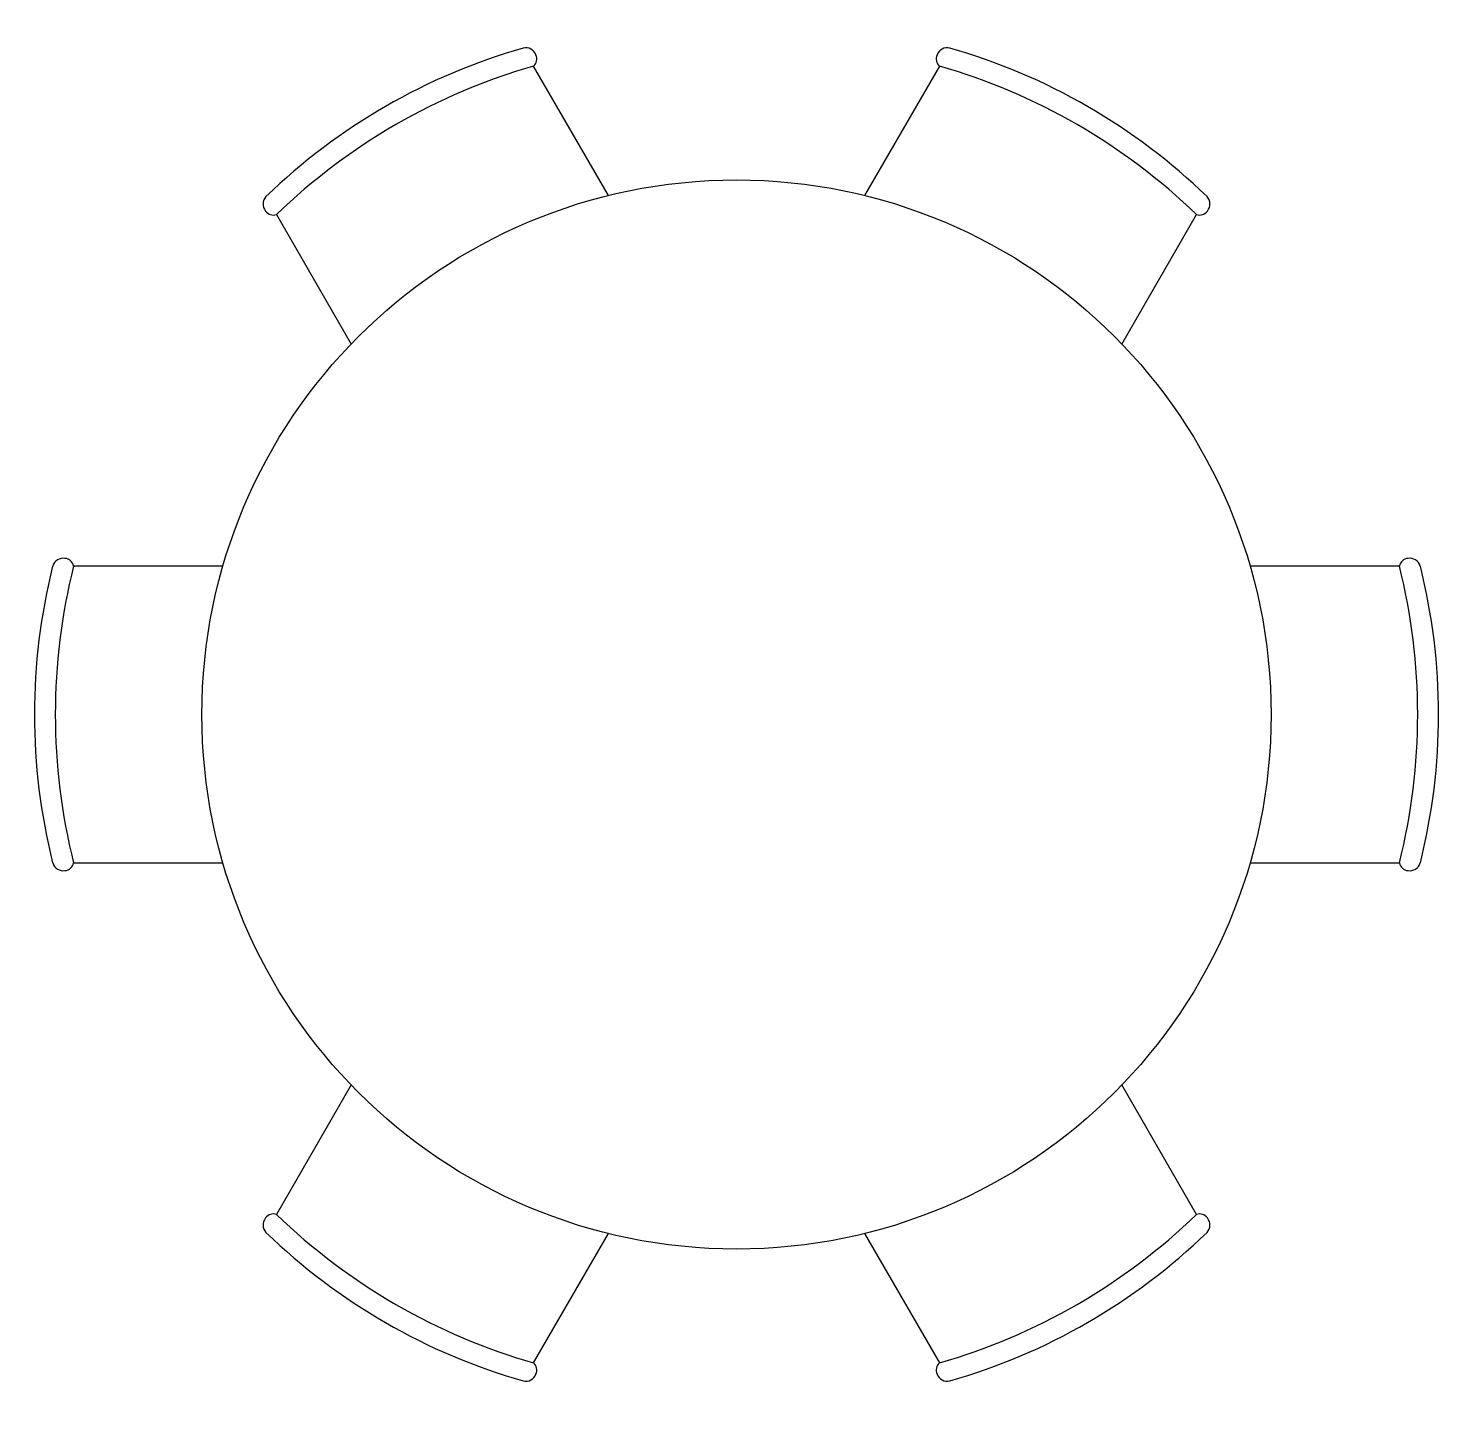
# Model space of a CAD drawing. Header units: inches. Extents: x -47.7 to 47.7, y -46.2 to 46.2.
import ezdxf

# ---------------------------------------------------------------- set-up
doc = ezdxf.new("R2010")
doc.units = ezdxf.units.IN
doc.header["$MEASUREMENT"] = 0

# ---------------------------------------------------------------- blocks, each defined once
blk = doc.blocks.new('*U0')
at = {"linetype": 'Continuous'}
for p, q in [((3.711, 10), (-6.35, 10)), ((-6.35, -10), (3.711, -10))]:
    blk.add_line(p, q, dxfattribs=at)
for centre, radius, start, end in [((4.349, 9.865), 0.652, 95.31191, 168.05001), ((4.403, 9.77), 0.753, 17.80051, 98.66201), ((-36.331, 0), 41.272, 345.97798, 14.02201), ((-34.922, 0), 41.272, 345.97798, 14.02201), ((4.349, -9.865), 0.652, 191.95001, 264.68811), ((4.403, -9.77), 0.753, 261.33801, 342.19954)]:
    blk.add_arc(centre, radius, start, end, dxfattribs=at)
blk = doc.blocks.new('*U1')
at = {"color": 0, "linetype": 'ByBlock', "lineweight": -2, "transparency": 16777216}
for p, rotation in [((-20.466, 35.449), 119.9999999999999), ((20.466, 35.449), 59.99999999999997), ((-40.933, 0), 180), ((-20.466, -35.449), 239.9999999999999), ((20.466, -35.449), 299.9999999999999)]:
    blk.add_blockref('*U0', p, dxfattribs=dict(at, rotation=rotation))
blk.add_blockref('*U0', (40.933, 0), dxfattribs=at)

msp = doc.modelspace()

# ---------------------------------------------------------------- linework, layer by layer
at = {"linetype": 'Continuous'}
msp.add_circle((0, 0), 36, dxfattribs=at)

# ---------------------------------------------------------------- block references
msp.add_blockref('*U1', (0, 0))

doc.saveas('drawing.dxf')
